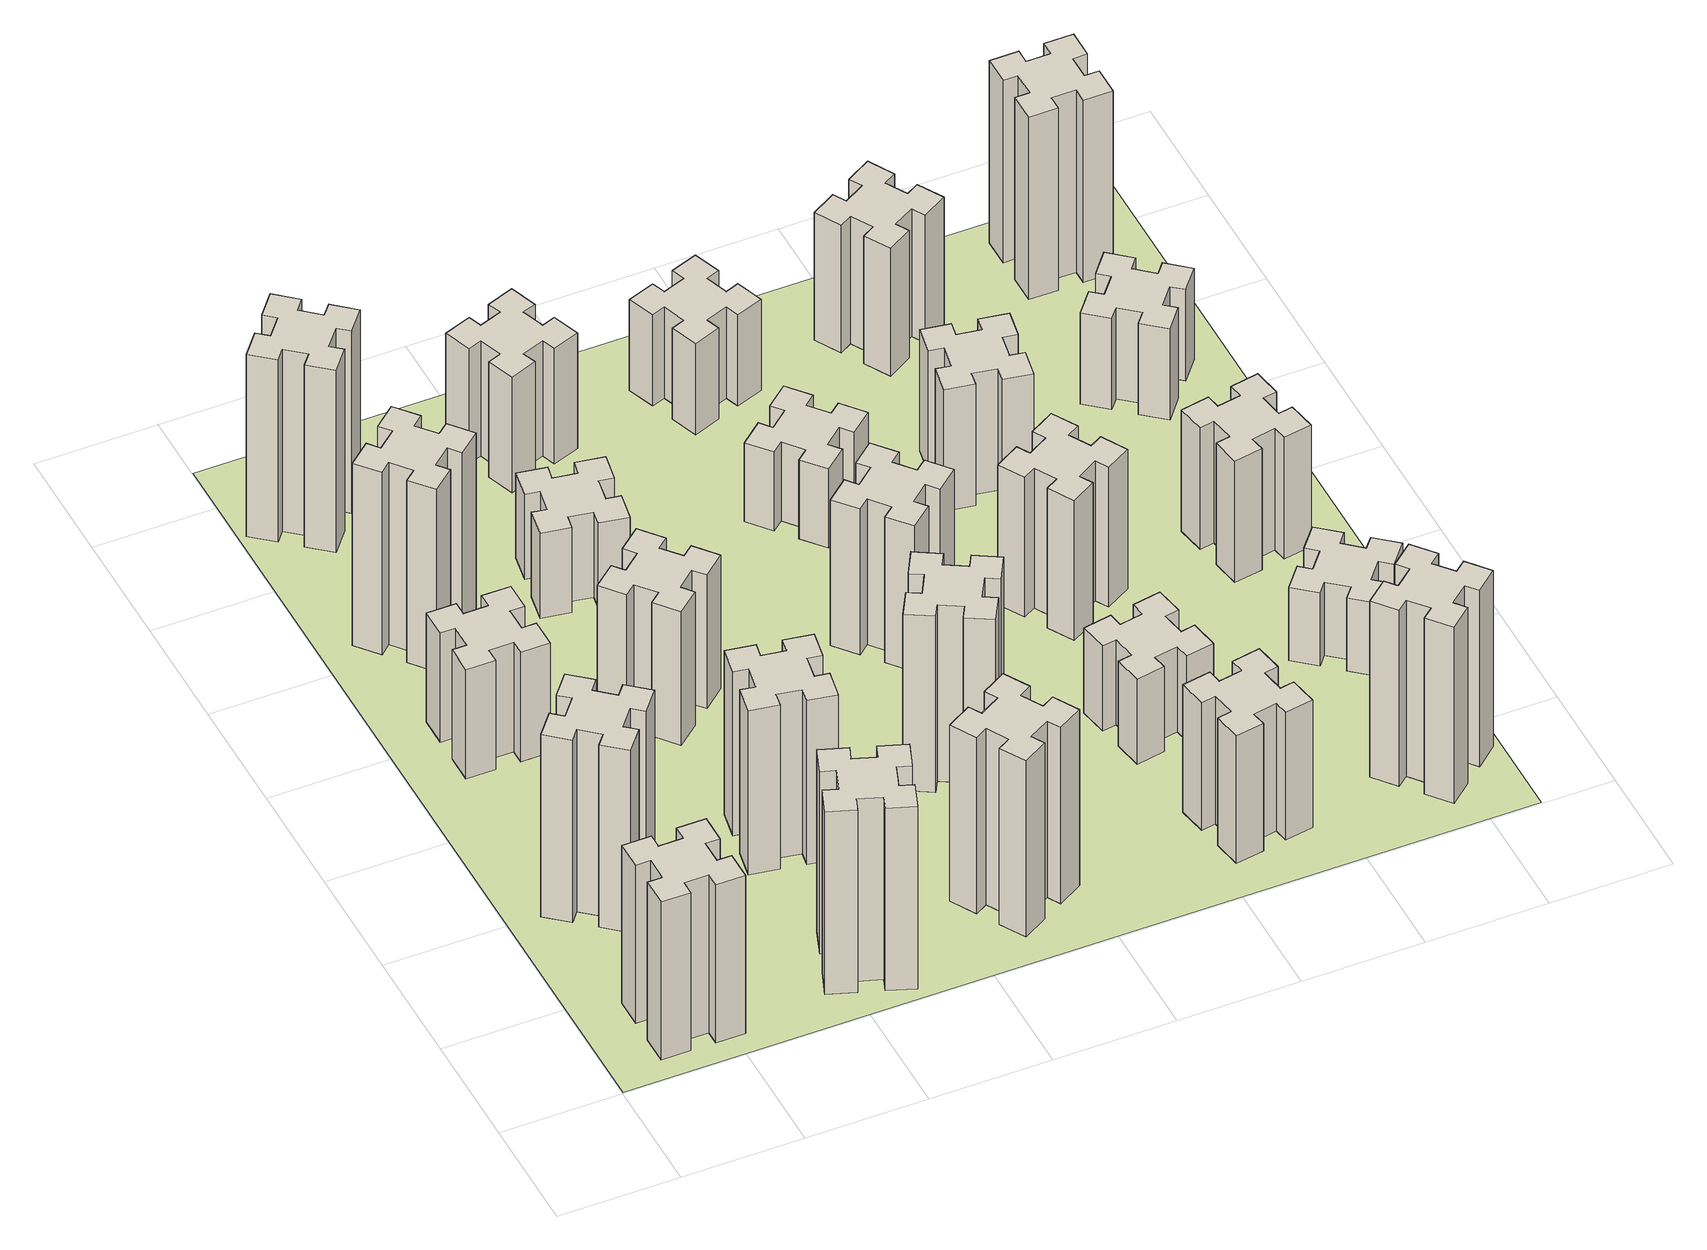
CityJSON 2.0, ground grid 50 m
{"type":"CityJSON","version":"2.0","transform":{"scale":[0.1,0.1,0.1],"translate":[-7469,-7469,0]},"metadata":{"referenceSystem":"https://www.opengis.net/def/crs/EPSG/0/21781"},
"CityObjects":{
"building1":{"type":"Building","attributes":{"class":"1000","function":"1000","usage":"1000","yearOfConstruction":2016,"roofType":"1000","measuredHeight":78,"storeysAboveGround":30,"storeysBelowGround":0},"geometry":[{"type":"Solid","lod":"1","boundaries":[[[[0,1,2,3,4,5,6,7,8,9,10,11,12,13,14,15,16,17,18,19]],[[17,16,20,21]],[[16,15,22,20]],[[15,14,23,22]],[[14,13,24,23]],[[13,12,25,24]],[[12,11,26,25]],[[11,10,27,26]],[[10,9,28,27]],[[9,8,29,28]],[[8,7,30,29]],[[7,6,31,30]],[[6,5,32,31]],[[5,4,33,32]],[[4,3,34,33]],[[3,2,35,34]],[[2,1,36,35]],[[1,0,37,36]],[[0,19,38,37]],[[19,18,39,38]],[[18,17,21,39]],[[24,25,26,27,28,29,30,31,32,33,34,35,36,37,38,39,21,20,22,23]]]]}]},
"building2":{"type":"Building","attributes":{"class":"1000","function":"1000","usage":"1000","yearOfConstruction":2016,"roofType":"1000","measuredHeight":90,"storeysAboveGround":30,"storeysBelowGround":0},"geometry":[{"type":"Solid","lod":"1","boundaries":[[[[40,41,42,43,44,45,46,47,48,49,50,51,52,53,54,55,56,57,58,59]],[[57,56,60,61]],[[56,55,62,60]],[[55,54,63,62]],[[54,53,64,63]],[[53,52,65,64]],[[52,51,66,65]],[[51,50,67,66]],[[50,49,68,67]],[[49,48,69,68]],[[48,47,70,69]],[[47,46,71,70]],[[46,45,72,71]],[[45,44,73,72]],[[44,43,74,73]],[[43,42,75,74]],[[42,41,76,75]],[[41,40,77,76]],[[40,59,78,77]],[[59,58,79,78]],[[58,57,61,79]],[[64,65,66,67,68,69,70,71,72,73,74,75,76,77,78,79,61,60,62,63]]]]}]},
"building3":{"type":"Building","attributes":{"class":"1000","function":"1000","usage":"1000","yearOfConstruction":2016,"roofType":"1000","measuredHeight":54,"storeysAboveGround":30,"storeysBelowGround":0},"geometry":[{"type":"Solid","lod":"1","boundaries":[[[[80,81,82,83,84,85,86,87,88,89,90,91,92,93,94,95,96,97,98,99]],[[97,96,100,101]],[[96,95,102,100]],[[95,94,103,102]],[[94,93,104,103]],[[93,92,105,104]],[[92,91,106,105]],[[91,90,107,106]],[[90,89,108,107]],[[89,88,109,108]],[[88,87,110,109]],[[87,86,111,110]],[[86,85,112,111]],[[85,84,113,112]],[[84,83,114,113]],[[83,82,115,114]],[[82,81,116,115]],[[81,80,117,116]],[[80,99,118,117]],[[99,98,119,118]],[[98,97,101,119]],[[104,105,106,107,108,109,110,111,112,113,114,115,116,117,118,119,101,100,102,103]]]]}]},
"building4":{"type":"Building","attributes":{"class":"1000","function":"1000","usage":"1000","yearOfConstruction":2016,"roofType":"1000","measuredHeight":90,"storeysAboveGround":30,"storeysBelowGround":0},"geometry":[{"type":"Solid","lod":"1","boundaries":[[[[120,121,122,123,124,125,126,127,128,129,130,131,132,133,134,135,136,137,138,139]],[[137,136,140,141]],[[136,135,142,140]],[[135,134,143,142]],[[134,133,144,143]],[[133,132,145,144]],[[132,131,146,145]],[[131,130,147,146]],[[130,129,148,147]],[[129,128,149,148]],[[128,127,150,149]],[[127,126,151,150]],[[126,125,152,151]],[[125,124,153,152]],[[124,123,154,153]],[[123,122,155,154]],[[122,121,156,155]],[[121,120,157,156]],[[120,139,158,157]],[[139,138,159,158]],[[138,137,141,159]],[[144,145,146,147,148,149,150,151,152,153,154,155,156,157,158,159,141,140,142,143]]]]}]},
"building5":{"type":"Building","attributes":{"class":"1000","function":"1000","usage":"1000","yearOfConstruction":2016,"roofType":"1000","measuredHeight":90,"storeysAboveGround":30,"storeysBelowGround":0},"geometry":[{"type":"Solid","lod":"1","boundaries":[[[[160,161,162,163,164,165,166,167,168,169,170,171,172,173,174,175,176,177,178,179]],[[177,176,180,181]],[[176,175,182,180]],[[175,174,183,182]],[[174,173,184,183]],[[173,172,185,184]],[[172,171,186,185]],[[171,170,187,186]],[[170,169,188,187]],[[169,168,189,188]],[[168,167,190,189]],[[167,166,191,190]],[[166,165,192,191]],[[165,164,193,192]],[[164,163,194,193]],[[163,162,195,194]],[[162,161,196,195]],[[161,160,197,196]],[[160,179,198,197]],[[179,178,199,198]],[[178,177,181,199]],[[184,185,186,187,188,189,190,191,192,193,194,195,196,197,198,199,181,180,182,183]]]]}]},
"building6":{"type":"Building","attributes":{"class":"1000","function":"1000","usage":"1000","yearOfConstruction":2016,"roofType":"1000","measuredHeight":90,"storeysAboveGround":30,"storeysBelowGround":0},"geometry":[{"type":"Solid","lod":"1","boundaries":[[[[200,201,202,203,204,205,206,207,208,209,210,211,212,213,214,215,216,217,218,219]],[[217,216,220,221]],[[216,215,222,220]],[[215,214,223,222]],[[214,213,224,223]],[[213,212,225,224]],[[212,211,226,225]],[[211,210,227,226]],[[210,209,228,227]],[[209,208,229,228]],[[208,207,230,229]],[[207,206,231,230]],[[206,205,232,231]],[[205,204,233,232]],[[204,203,234,233]],[[203,202,235,234]],[[202,201,236,235]],[[201,200,237,236]],[[200,219,238,237]],[[219,218,239,238]],[[218,217,221,239]],[[224,225,226,227,228,229,230,231,232,233,234,235,236,237,238,239,221,220,222,223]]]]}]},
"building7":{"type":"Building","attributes":{"class":"1000","function":"1000","usage":"1000","yearOfConstruction":2016,"roofType":"1000","measuredHeight":81,"storeysAboveGround":30,"storeysBelowGround":0},"geometry":[{"type":"Solid","lod":"1","boundaries":[[[[240,241,242,243,244,245,246,247,248,249,250,251,252,253,254,255,256,257,258,259]],[[257,256,260,261]],[[256,255,262,260]],[[255,254,263,262]],[[254,253,264,263]],[[253,252,265,264]],[[252,251,266,265]],[[251,250,267,266]],[[250,249,268,267]],[[249,248,269,268]],[[248,247,270,269]],[[247,246,271,270]],[[246,245,272,271]],[[245,244,273,272]],[[244,243,274,273]],[[243,242,275,274]],[[242,241,276,275]],[[241,240,277,276]],[[240,259,278,277]],[[259,258,279,278]],[[258,257,261,279]],[[264,265,266,267,268,269,270,271,272,273,274,275,276,277,278,279,261,260,262,263]]]]}]},
"building8":{"type":"Building","attributes":{"class":"1000","function":"1000","usage":"1000","yearOfConstruction":2016,"roofType":"1000","measuredHeight":66,"storeysAboveGround":30,"storeysBelowGround":0},"geometry":[{"type":"Solid","lod":"1","boundaries":[[[[280,281,282,283,284,285,286,287,288,289,290,291,292,293,294,295,296,297,298,299]],[[297,296,300,301]],[[296,295,302,300]],[[295,294,303,302]],[[294,293,304,303]],[[293,292,305,304]],[[292,291,306,305]],[[291,290,307,306]],[[290,289,308,307]],[[289,288,309,308]],[[288,287,310,309]],[[287,286,311,310]],[[286,285,312,311]],[[285,284,313,312]],[[284,283,314,313]],[[283,282,315,314]],[[282,281,316,315]],[[281,280,317,316]],[[280,299,318,317]],[[299,298,319,318]],[[298,297,301,319]],[[304,305,306,307,308,309,310,311,312,313,314,315,316,317,318,319,301,300,302,303]]]]}]},
"building9":{"type":"Building","attributes":{"class":"1000","function":"1000","usage":"1000","yearOfConstruction":2016,"roofType":"1000","measuredHeight":42,"storeysAboveGround":30,"storeysBelowGround":0},"geometry":[{"type":"Solid","lod":"1","boundaries":[[[[320,321,322,323,324,325,326,327,328,329,330,331,332,333,334,335,336,337,338,339]],[[337,336,340,341]],[[336,335,342,340]],[[335,334,343,342]],[[334,333,344,343]],[[333,332,345,344]],[[332,331,346,345]],[[331,330,347,346]],[[330,329,348,347]],[[329,328,349,348]],[[328,327,350,349]],[[327,326,351,350]],[[326,325,352,351]],[[325,324,353,352]],[[324,323,354,353]],[[323,322,355,354]],[[322,321,356,355]],[[321,320,357,356]],[[320,339,358,357]],[[339,338,359,358]],[[338,337,341,359]],[[344,345,346,347,348,349,350,351,352,353,354,355,356,357,358,359,341,340,342,343]]]]}]},
"building10":{"type":"Building","attributes":{"class":"1000","function":"1000","usage":"1000","yearOfConstruction":2016,"roofType":"1000","measuredHeight":87,"storeysAboveGround":30,"storeysBelowGround":0},"geometry":[{"type":"Solid","lod":"1","boundaries":[[[[360,361,362,363,364,365,366,367,368,369,370,371,372,373,374,375,376,377,378,379]],[[377,376,380,381]],[[376,375,382,380]],[[375,374,383,382]],[[374,373,384,383]],[[373,372,385,384]],[[372,371,386,385]],[[371,370,387,386]],[[370,369,388,387]],[[369,368,389,388]],[[368,367,390,389]],[[367,366,391,390]],[[366,365,392,391]],[[365,364,393,392]],[[364,363,394,393]],[[363,362,395,394]],[[362,361,396,395]],[[361,360,397,396]],[[360,379,398,397]],[[379,378,399,398]],[[378,377,381,399]],[[384,385,386,387,388,389,390,391,392,393,394,395,396,397,398,399,381,380,382,383]]]]}]},
"building11":{"type":"Building","attributes":{"class":"1000","function":"1000","usage":"1000","yearOfConstruction":2016,"roofType":"1000","measuredHeight":57,"storeysAboveGround":30,"storeysBelowGround":0},"geometry":[{"type":"Solid","lod":"1","boundaries":[[[[400,401,402,403,404,405,406,407,408,409,410,411,412,413,414,415,416,417,418,419]],[[417,416,420,421]],[[416,415,422,420]],[[415,414,423,422]],[[414,413,424,423]],[[413,412,425,424]],[[412,411,426,425]],[[411,410,427,426]],[[410,409,428,427]],[[409,408,429,428]],[[408,407,430,429]],[[407,406,431,430]],[[406,405,432,431]],[[405,404,433,432]],[[404,403,434,433]],[[403,402,435,434]],[[402,401,436,435]],[[401,400,437,436]],[[400,419,438,437]],[[419,418,439,438]],[[418,417,421,439]],[[424,425,426,427,428,429,430,431,432,433,434,435,436,437,438,439,421,420,422,423]]]]}]},
"building12":{"type":"Building","attributes":{"class":"1000","function":"1000","usage":"1000","yearOfConstruction":2016,"roofType":"1000","measuredHeight":87,"storeysAboveGround":30,"storeysBelowGround":0},"geometry":[{"type":"Solid","lod":"1","boundaries":[[[[440,441,442,443,444,445,446,447,448,449,450,451,452,453,454,455,456,457,458,459]],[[457,456,460,461]],[[456,455,462,460]],[[455,454,463,462]],[[454,453,464,463]],[[453,452,465,464]],[[452,451,466,465]],[[451,450,467,466]],[[450,449,468,467]],[[449,448,469,468]],[[448,447,470,469]],[[447,446,471,470]],[[446,445,472,471]],[[445,444,473,472]],[[444,443,474,473]],[[443,442,475,474]],[[442,441,476,475]],[[441,440,477,476]],[[440,459,478,477]],[[459,458,479,478]],[[458,457,461,479]],[[464,465,466,467,468,469,470,471,472,473,474,475,476,477,478,479,461,460,462,463]]]]}]},
"building13":{"type":"Building","attributes":{"class":"1000","function":"1000","usage":"1000","yearOfConstruction":2016,"roofType":"1000","measuredHeight":72,"storeysAboveGround":30,"storeysBelowGround":0},"geometry":[{"type":"Solid","lod":"1","boundaries":[[[[480,481,482,483,484,485,486,487,488,489,490,491,492,493,494,495,496,497,498,499]],[[497,496,500,501]],[[496,495,502,500]],[[495,494,503,502]],[[494,493,504,503]],[[493,492,505,504]],[[492,491,506,505]],[[491,490,507,506]],[[490,489,508,507]],[[489,488,509,508]],[[488,487,510,509]],[[487,486,511,510]],[[486,485,512,511]],[[485,484,513,512]],[[484,483,514,513]],[[483,482,515,514]],[[482,481,516,515]],[[481,480,517,516]],[[480,499,518,517]],[[499,498,519,518]],[[498,497,501,519]],[[504,505,506,507,508,509,510,511,512,513,514,515,516,517,518,519,501,500,502,503]]]]}]},
"building14":{"type":"Building","attributes":{"class":"1000","function":"1000","usage":"1000","yearOfConstruction":2016,"roofType":"1000","measuredHeight":39,"storeysAboveGround":30,"storeysBelowGround":0},"geometry":[{"type":"Solid","lod":"1","boundaries":[[[[520,521,522,523,524,525,526,527,528,529,530,531,532,533,534,535,536,537,538,539]],[[537,536,540,541]],[[536,535,542,540]],[[535,534,543,542]],[[534,533,544,543]],[[533,532,545,544]],[[532,531,546,545]],[[531,530,547,546]],[[530,529,548,547]],[[529,528,549,548]],[[528,527,550,549]],[[527,526,551,550]],[[526,525,552,551]],[[525,524,553,552]],[[524,523,554,553]],[[523,522,555,554]],[[522,521,556,555]],[[521,520,557,556]],[[520,539,558,557]],[[539,538,559,558]],[[538,537,541,559]],[[544,545,546,547,548,549,550,551,552,553,554,555,556,557,558,559,541,540,542,543]]]]}]},
"building15":{"type":"Building","attributes":{"class":"1000","function":"1000","usage":"1000","yearOfConstruction":2016,"roofType":"1000","measuredHeight":63,"storeysAboveGround":30,"storeysBelowGround":0},"geometry":[{"type":"Solid","lod":"1","boundaries":[[[[560,561,562,563,564,565,566,567,568,569,570,571,572,573,574,575,576,577,578,579]],[[577,576,580,581]],[[576,575,582,580]],[[575,574,583,582]],[[574,573,584,583]],[[573,572,585,584]],[[572,571,586,585]],[[571,570,587,586]],[[570,569,588,587]],[[569,568,589,588]],[[568,567,590,589]],[[567,566,591,590]],[[566,565,592,591]],[[565,564,593,592]],[[564,563,594,593]],[[563,562,595,594]],[[562,561,596,595]],[[561,560,597,596]],[[560,579,598,597]],[[579,578,599,598]],[[578,577,581,599]],[[584,585,586,587,588,589,590,591,592,593,594,595,596,597,598,599,581,580,582,583]]]]}]},
"building16":{"type":"Building","attributes":{"class":"1000","function":"1000","usage":"1000","yearOfConstruction":2016,"roofType":"1000","measuredHeight":45,"storeysAboveGround":30,"storeysBelowGround":0},"geometry":[{"type":"Solid","lod":"1","boundaries":[[[[600,601,602,603,604,605,606,607,608,609,610,611,612,613,614,615,616,617,618,619]],[[617,616,620,621]],[[616,615,622,620]],[[615,614,623,622]],[[614,613,624,623]],[[613,612,625,624]],[[612,611,626,625]],[[611,610,627,626]],[[610,609,628,627]],[[609,608,629,628]],[[608,607,630,629]],[[607,606,631,630]],[[606,605,632,631]],[[605,604,633,632]],[[604,603,634,633]],[[603,602,635,634]],[[602,601,636,635]],[[601,600,637,636]],[[600,619,638,637]],[[619,618,639,638]],[[618,617,621,639]],[[624,625,626,627,628,629,630,631,632,633,634,635,636,637,638,639,621,620,622,623]]]]}]},
"building17":{"type":"Building","attributes":{"class":"1000","function":"1000","usage":"1000","yearOfConstruction":2016,"roofType":"1000","measuredHeight":42,"storeysAboveGround":30,"storeysBelowGround":0},"geometry":[{"type":"Solid","lod":"1","boundaries":[[[[640,641,642,643,644,645,646,647,648,649,650,651,652,653,654,655,656,657,658,659]],[[657,656,660,661]],[[656,655,662,660]],[[655,654,663,662]],[[654,653,664,663]],[[653,652,665,664]],[[652,651,666,665]],[[651,650,667,666]],[[650,649,668,667]],[[649,648,669,668]],[[648,647,670,669]],[[647,646,671,670]],[[646,645,672,671]],[[645,644,673,672]],[[644,643,674,673]],[[643,642,675,674]],[[642,641,676,675]],[[641,640,677,676]],[[640,659,678,677]],[[659,658,679,678]],[[658,657,661,679]],[[664,665,666,667,668,669,670,671,672,673,674,675,676,677,678,679,661,660,662,663]]]]}]},
"building18":{"type":"Building","attributes":{"class":"1000","function":"1000","usage":"1000","yearOfConstruction":2016,"roofType":"1000","measuredHeight":69,"storeysAboveGround":30,"storeysBelowGround":0},"geometry":[{"type":"Solid","lod":"1","boundaries":[[[[680,681,682,683,684,685,686,687,688,689,690,691,692,693,694,695,696,697,698,699]],[[697,696,700,701]],[[696,695,702,700]],[[695,694,703,702]],[[694,693,704,703]],[[693,692,705,704]],[[692,691,706,705]],[[691,690,707,706]],[[690,689,708,707]],[[689,688,709,708]],[[688,687,710,709]],[[687,686,711,710]],[[686,685,712,711]],[[685,684,713,712]],[[684,683,714,713]],[[683,682,715,714]],[[682,681,716,715]],[[681,680,717,716]],[[680,699,718,717]],[[699,698,719,718]],[[698,697,701,719]],[[704,705,706,707,708,709,710,711,712,713,714,715,716,717,718,719,701,700,702,703]]]]}]},
"building19":{"type":"Building","attributes":{"class":"1000","function":"1000","usage":"1000","yearOfConstruction":2016,"roofType":"1000","measuredHeight":60,"storeysAboveGround":30,"storeysBelowGround":0},"geometry":[{"type":"Solid","lod":"1","boundaries":[[[[720,721,722,723,724,725,726,727,728,729,730,731,732,733,734,735,736,737,738,739]],[[737,736,740,741]],[[736,735,742,740]],[[735,734,743,742]],[[734,733,744,743]],[[733,732,745,744]],[[732,731,746,745]],[[731,730,747,746]],[[730,729,748,747]],[[729,728,749,748]],[[728,727,750,749]],[[727,726,751,750]],[[726,725,752,751]],[[725,724,753,752]],[[724,723,754,753]],[[723,722,755,754]],[[722,721,756,755]],[[721,720,757,756]],[[720,739,758,757]],[[739,738,759,758]],[[738,737,741,759]],[[744,745,746,747,748,749,750,751,752,753,754,755,756,757,758,759,741,740,742,743]]]]}]},
"building20":{"type":"Building","attributes":{"class":"1000","function":"1000","usage":"1000","yearOfConstruction":2016,"roofType":"1000","measuredHeight":87,"storeysAboveGround":30,"storeysBelowGround":0},"geometry":[{"type":"Solid","lod":"1","boundaries":[[[[760,761,762,763,764,765,766,767,768,769,770,771,772,773,774,775,776,777,778,779]],[[777,776,780,781]],[[776,775,782,780]],[[775,774,783,782]],[[774,773,784,783]],[[773,772,785,784]],[[772,771,786,785]],[[771,770,787,786]],[[770,769,788,787]],[[769,768,789,788]],[[768,767,790,789]],[[767,766,791,790]],[[766,765,792,791]],[[765,764,793,792]],[[764,763,794,793]],[[763,762,795,794]],[[762,761,796,795]],[[761,760,797,796]],[[760,779,798,797]],[[779,778,799,798]],[[778,777,781,799]],[[784,785,786,787,788,789,790,791,792,793,794,795,796,797,798,799,781,780,782,783]]]]}]},
"building21":{"type":"Building","attributes":{"class":"1000","function":"1000","usage":"1000","yearOfConstruction":2016,"roofType":"1000","measuredHeight":63,"storeysAboveGround":30,"storeysBelowGround":0},"geometry":[{"type":"Solid","lod":"1","boundaries":[[[[800,801,802,803,804,805,806,807,808,809,810,811,812,813,814,815,816,817,818,819]],[[817,816,820,821]],[[816,815,822,820]],[[815,814,823,822]],[[814,813,824,823]],[[813,812,825,824]],[[812,811,826,825]],[[811,810,827,826]],[[810,809,828,827]],[[809,808,829,828]],[[808,807,830,829]],[[807,806,831,830]],[[806,805,832,831]],[[805,804,833,832]],[[804,803,834,833]],[[803,802,835,834]],[[802,801,836,835]],[[801,800,837,836]],[[800,819,838,837]],[[819,818,839,838]],[[818,817,821,839]],[[824,825,826,827,828,829,830,831,832,833,834,835,836,837,838,839,821,820,822,823]]]]}]},
"building22":{"type":"Building","attributes":{"class":"1000","function":"1000","usage":"1000","yearOfConstruction":2016,"roofType":"1000","measuredHeight":36,"storeysAboveGround":30,"storeysBelowGround":0},"geometry":[{"type":"Solid","lod":"1","boundaries":[[[[840,841,842,843,844,845,846,847,848,849,850,851,852,853,854,855,856,857,858,859]],[[857,856,860,861]],[[856,855,862,860]],[[855,854,863,862]],[[854,853,864,863]],[[853,852,865,864]],[[852,851,866,865]],[[851,850,867,866]],[[850,849,868,867]],[[849,848,869,868]],[[848,847,870,869]],[[847,846,871,870]],[[846,845,872,871]],[[845,844,873,872]],[[844,843,874,873]],[[843,842,875,874]],[[842,841,876,875]],[[841,840,877,876]],[[840,859,878,877]],[[859,858,879,878]],[[858,857,861,879]],[[864,865,866,867,868,869,870,871,872,873,874,875,876,877,878,879,861,860,862,863]]]]}]},
"building23":{"type":"Building","attributes":{"class":"1000","function":"1000","usage":"1000","yearOfConstruction":2016,"roofType":"1000","measuredHeight":60,"storeysAboveGround":30,"storeysBelowGround":0},"geometry":[{"type":"Solid","lod":"1","boundaries":[[[[880,881,882,883,884,885,886,887,888,889,890,891,892,893,894,895,896,897,898,899]],[[897,896,900,901]],[[896,895,902,900]],[[895,894,903,902]],[[894,893,904,903]],[[893,892,905,904]],[[892,891,906,905]],[[891,890,907,906]],[[890,889,908,907]],[[889,888,909,908]],[[888,887,910,909]],[[887,886,911,910]],[[886,885,912,911]],[[885,884,913,912]],[[884,883,914,913]],[[883,882,915,914]],[[882,881,916,915]],[[881,880,917,916]],[[880,899,918,917]],[[899,898,919,918]],[[898,897,901,919]],[[904,905,906,907,908,909,910,911,912,913,914,915,916,917,918,919,901,900,902,903]]]]}]},
"building24":{"type":"Building","attributes":{"class":"1000","function":"1000","usage":"1000","yearOfConstruction":2016,"roofType":"1000","measuredHeight":45,"storeysAboveGround":30,"storeysBelowGround":0},"geometry":[{"type":"Solid","lod":"1","boundaries":[[[[920,921,922,923,924,925,926,927,928,929,930,931,932,933,934,935,936,937,938,939]],[[937,936,940,941]],[[936,935,942,940]],[[935,934,943,942]],[[934,933,944,943]],[[933,932,945,944]],[[932,931,946,945]],[[931,930,947,946]],[[930,929,948,947]],[[929,928,949,948]],[[928,927,950,949]],[[927,926,951,950]],[[926,925,952,951]],[[925,924,953,952]],[[924,923,954,953]],[[923,922,955,954]],[[922,921,956,955]],[[921,920,957,956]],[[920,939,958,957]],[[939,938,959,958]],[[938,937,941,959]],[[944,945,946,947,948,949,950,951,952,953,954,955,956,957,958,959,941,940,942,943]]]]}]},
"building25":{"type":"Building","attributes":{"class":"1000","function":"1000","usage":"1000","yearOfConstruction":2016,"roofType":"1000","measuredHeight":90,"storeysAboveGround":30,"storeysBelowGround":0},"geometry":[{"type":"Solid","lod":"1","boundaries":[[[[960,961,962,963,964,965,966,967,968,969,970,971,972,973,974,975,976,977,978,979]],[[977,976,980,981]],[[976,975,982,980]],[[975,974,983,982]],[[974,973,984,983]],[[973,972,985,984]],[[972,971,986,985]],[[971,970,987,986]],[[970,969,988,987]],[[969,968,989,988]],[[968,967,990,989]],[[967,966,991,990]],[[966,965,992,991]],[[965,964,993,992]],[[964,963,994,993]],[[963,962,995,994]],[[962,961,996,995]],[[961,960,997,996]],[[960,979,998,997]],[[979,978,999,998]],[[978,977,981,999]],[[984,985,986,987,988,989,990,991,992,993,994,995,996,997,998,999,981,980,982,983]]]]}]},
"landuse1":{"type":"LandUse","attributes":{"name":"plot1","function":"1010"},"geometry":[{"type":"MultiSurface","lod":"1","boundaries":[[[1000,1001,1002,1003]]]}]}
},
"vertices":[
[265,325,0],[265,225,0],[205,225,0],[205,105,0],[325,105,0],[325,165,0],[425,165,0],[425,105,0],[545,105,0],[545,225,0],[485,225,0],[485,325,0],[545,325,0],[545,445,0],[425,445,0],[425,385,0],[325,385,0],[325,445,0],[205,445,0],[205,325,0],[325,385,780],[325,445,780],[425,385,780],[425,445,780],[545,445,780],[545,325,780],[485,325,780],[485,225,780],[545,225,780],[545,105,780],[425,105,780],[425,165,780],[325,165,780],[325,105,780],[205,105,780],[205,225,780],[265,225,780],[265,325,780],[205,325,780],[205,445,780],
[484,1067,0],[408,1132,0],[446,1178,0],[354,1255,0],[277,1163,0],[323,1124,0],[259,1048,0],[213,1086,0],[136,994,0],[228,917,0],[266,963,0],[343,899,0],[304,853,0],[396,776,0],[473,868,0],[427,906,0],[492,983,0],[538,944,0],[615,1036,0],[523,1113,0],[492,983,900],[538,944,900],[427,906,900],[473,868,900],[396,776,900],[304,853,900],[343,899,900],[266,963,900],[228,917,900],[136,994,900],[213,1086,900],[259,1048,900],[323,1124,900],[277,1163,900],[354,1255,900],[446,1178,900],[408,1132,900],[484,1067,900],[523,1113,900],[615,1036,900],
[425,2065,0],[325,2065,0],[325,2125,0],[205,2125,0],[205,2005,0],[265,2005,0],[265,1905,0],[205,1905,0],[205,1785,0],[325,1785,0],[325,1845,0],[425,1845,0],[425,1785,0],[545,1785,0],[545,1905,0],[485,1905,0],[485,2005,0],[545,2005,0],[545,2125,0],[425,2125,0],[485,2005,540],[545,2005,540],[485,1905,540],[545,1905,540],[545,1785,540],[425,1785,540],[425,1845,540],[325,1845,540],[325,1785,540],[205,1785,540],[205,1905,540],[265,1905,540],[265,2005,540],[205,2005,540],[205,2125,540],[325,2125,540],[325,2065,540],[425,2065,540],[425,2125,540],[545,2125,540],
[492,2628,0],[427,2704,0],[473,2743,0],[396,2835,0],[304,2758,0],[343,2712,0],[266,2647,0],[228,2693,0],[136,2616,0],[213,2524,0],[259,2563,0],[323,2486,0],[277,2448,0],[354,2356,0],[446,2433,0],[408,2479,0],[484,2543,0],[523,2497,0],[615,2574,0],[538,2666,0],[484,2543,900],[523,2497,900],[408,2479,900],[446,2433,900],[354,2356,900],[277,2448,900],[323,2486,900],[259,2563,900],[213,2524,900],[136,2616,900],[228,2693,900],[266,2647,900],[343,2712,900],[304,2758,900],[396,2835,900],[473,2743,900],[427,2704,900],[492,2628,900],[538,2666,900],[615,2574,900],
[1029,360,0],[995,266,0],[939,287,0],[897,174,0],[1010,133,0],[1031,189,0],[1125,155,0],[1104,99,0],[1217,57,0],[1258,170,0],[1202,191,0],[1236,285,0],[1292,264,0],[1333,377,0],[1220,418,0],[1200,362,0],[1106,396,0],[1127,452,0],[1014,493,0],[973,380,0],[1106,396,900],[1127,452,900],[1200,362,900],[1220,418,900],[1333,377,900],[1292,264,900],[1236,285,900],[1202,191,900],[1258,170,900],[1217,57,900],[1104,99,900],[1125,155,900],[1031,189,900],[1010,133,900],[897,174,900],[939,287,900],[995,266,900],[1029,360,900],[973,380,900],[1014,493,900],
[384,3387,0],[308,3452,0],[346,3498,0],[254,3575,0],[177,3483,0],[223,3444,0],[159,3368,0],[113,3406,0],[36,3314,0],[128,3237,0],[166,3283,0],[243,3219,0],[204,3173,0],[296,3096,0],[373,3188,0],[327,3226,0],[392,3303,0],[438,3264,0],[515,3356,0],[423,3433,0],[392,3303,900],[438,3264,900],[327,3226,900],[373,3188,900],[296,3096,900],[204,3173,900],[243,3219,900],[166,3283,900],[128,3237,900],[36,3314,900],[113,3406,900],[159,3368,900],[223,3444,900],[177,3483,900],[254,3575,900],[346,3498,900],[308,3452,900],[384,3387,900],[423,3433,900],[515,3356,900],
[1047,916,0],[1145,898,0],[1135,839,0],[1253,818,0],[1274,937,0],[1215,947,0],[1232,1045,0],[1291,1035,0],[1312,1153,0],[1194,1174,0],[1184,1115,0],[1085,1132,0],[1096,1191,0],[977,1212,0],[957,1094,0],[1016,1084,0],[998,985,0],[939,996,0],[918,877,0],[1037,857,0],[998,985,810],[939,996,810],[1016,1084,810],[957,1094,810],[977,1212,810],[1096,1191,810],[1085,1132,810],[1184,1115,810],[1194,1174,810],[1312,1153,810],[1291,1035,810],[1232,1045,810],[1215,947,810],[1274,937,810],[1253,818,810],[1135,839,810],[1145,898,810],[1047,916,810],[1037,857,810],[918,877,810],
[983,1972,0],[906,1907,0],[868,1953,0],[776,1876,0],[853,1784,0],[899,1823,0],[963,1746,0],[917,1708,0],[994,1616,0],[1086,1693,0],[1048,1739,0],[1124,1803,0],[1163,1757,0],[1255,1834,0],[1178,1926,0],[1132,1888,0],[1067,1964,0],[1113,2003,0],[1036,2095,0],[944,2018,0],[1067,1964,660],[1113,2003,660],[1132,1888,660],[1178,1926,660],[1255,1834,660],[1163,1757,660],[1124,1803,660],[1048,1739,660],[1086,1693,660],[994,1616,660],[917,1708,660],[963,1746,660],[899,1823,660],[853,1784,660],[776,1876,660],[868,1953,660],[906,1907,660],[983,1972,660],[944,2018,660],[1036,2095,660],
[1115,2527,0],[1132,2625,0],[1191,2615,0],[1212,2733,0],[1094,2754,0],[1084,2695,0],[985,2712,0],[996,2771,0],[877,2792,0],[857,2674,0],[916,2664,0],[898,2565,0],[839,2576,0],[818,2457,0],[937,2437,0],[947,2496,0],[1045,2478,0],[1035,2419,0],[1153,2398,0],[1174,2517,0],[1045,2478,420],[1035,2419,420],[947,2496,420],[937,2437,420],[818,2457,420],[839,2576,420],[898,2565,420],[916,2664,420],[857,2674,420],[877,2792,420],[996,2771,420],[985,2712,420],[1084,2695,420],[1094,2754,420],[1212,2733,420],[1191,2615,420],[1132,2625,420],[1115,2527,420],[1174,2517,420],[1153,2398,420],
[1744,496,0],[1657,446,0],[1627,498,0],[1523,438,0],[1583,334,0],[1635,364,0],[1685,277,0],[1633,247,0],[1693,143,0],[1797,203,0],[1767,255,0],[1854,305,0],[1884,253,0],[1988,313,0],[1928,417,0],[1876,387,0],[1826,474,0],[1878,504,0],[1818,608,0],[1714,548,0],[1826,474,870],[1878,504,870],[1876,387,870],[1928,417,870],[1988,313,870],[1884,253,870],[1854,305,870],[1767,255,870],[1797,203,870],[1693,143,870],[1633,247,870],[1685,277,870],[1635,364,870],[1583,334,870],[1523,438,870],[1627,498,870],[1657,446,870],[1744,496,870],[1714,548,870],[1818,608,870],
[1125,3456,0],[1031,3422,0],[1010,3478,0],[897,3437,0],[939,3324,0],[995,3345,0],[1029,3251,0],[973,3230,0],[1014,3117,0],[1127,3159,0],[1106,3215,0],[1200,3249,0],[1220,3193,0],[1333,3234,0],[1292,3347,0],[1236,3326,0],[1202,3420,0],[1258,3440,0],[1217,3553,0],[1104,3512,0],[1202,3420,570],[1258,3440,570],[1236,3326,570],[1292,3347,570],[1333,3234,570],[1220,3193,570],[1200,3249,570],[1106,3215,570],[1127,3159,570],[1014,3117,570],[973,3230,570],[1029,3251,570],[995,3345,570],[939,3324,570],[897,3437,570],[1010,3478,570],[1031,3422,570],[1125,3456,570],[1104,3512,570],[1217,3553,570],
[1926,1017,0],[1976,1104,0],[2028,1074,0],[2088,1178,0],[1984,1238,0],[1954,1186,0],[1867,1236,0],[1897,1288,0],[1793,1348,0],[1733,1244,0],[1785,1214,0],[1735,1127,0],[1683,1157,0],[1623,1053,0],[1727,993,0],[1757,1045,0],[1844,995,0],[1814,943,0],[1918,883,0],[1978,987,0],[1844,995,870],[1814,943,870],[1757,1045,870],[1727,993,870],[1623,1053,870],[1683,1157,870],[1735,1127,870],[1785,1214,870],[1733,1244,870],[1793,1348,870],[1897,1288,870],[1867,1236,870],[1954,1186,870],[1984,1238,870],[2088,1178,870],[2028,1074,870],[1976,1104,870],[1926,1017,870],[1978,987,870],[1918,883,870],
[2072,1888,0],[2007,1964,0],[2053,2003,0],[1976,2095,0],[1884,2018,0],[1923,1972,0],[1846,1907,0],[1808,1953,0],[1716,1876,0],[1793,1784,0],[1839,1823,0],[1903,1746,0],[1857,1708,0],[1934,1616,0],[2026,1693,0],[1988,1739,0],[2064,1803,0],[2103,1757,0],[2195,1834,0],[2118,1926,0],[2064,1803,720],[2103,1757,720],[1988,1739,720],[2026,1693,720],[1934,1616,720],[1857,1708,720],[1903,1746,720],[1839,1823,720],[1793,1784,720],[1716,1876,720],[1808,1953,720],[1846,1907,720],[1923,1972,720],[1884,2018,720],[1976,2095,720],[2053,2003,720],[2007,1964,720],[2072,1888,720],[2118,1926,720],[2195,1834,720],
[1988,2479,0],[2064,2543,0],[2103,2497,0],[2195,2574,0],[2118,2666,0],[2072,2628,0],[2007,2704,0],[2053,2743,0],[1976,2835,0],[1884,2758,0],[1923,2712,0],[1846,2647,0],[1808,2693,0],[1716,2616,0],[1793,2524,0],[1839,2563,0],[1903,2486,0],[1857,2448,0],[1934,2356,0],[2026,2433,0],[1903,2486,390],[1857,2448,390],[1839,2563,390],[1793,2524,390],[1716,2616,390],[1808,2693,390],[1846,2647,390],[1923,2712,390],[1884,2758,390],[1976,2835,390],[2053,2743,390],[2007,2704,390],[2072,2628,390],[2118,2666,390],[2195,2574,390],[2103,2497,390],[2064,2543,390],[1988,2479,390],[2026,2433,390],[1934,2356,390],
[2665,258,0],[2764,276,0],[2774,217,0],[2892,237,0],[2871,356,0],[2812,345,0],[2795,444,0],[2854,454,0],[2833,572,0],[2715,551,0],[2725,492,0],[2627,475,0],[2617,534,0],[2498,513,0],[2519,395,0],[2578,405,0],[2596,307,0],[2537,297,0],[2557,178,0],[2676,199,0],[2596,307,630],[2537,297,630],[2578,405,630],[2519,395,630],[2498,513,630],[2617,534,630],[2627,475,630],[2725,492,630],[2715,551,630],[2833,572,630],[2854,454,630],[2795,444,630],[2812,345,630],[2871,356,630],[2892,237,630],[2774,217,630],[2764,276,630],[2665,258,630],[2676,199,630],[2557,178,630],
[1865,3456,0],[1771,3422,0],[1750,3478,0],[1637,3437,0],[1679,3324,0],[1735,3345,0],[1769,3251,0],[1713,3230,0],[1754,3117,0],[1867,3159,0],[1846,3215,0],[1940,3249,0],[1960,3193,0],[2073,3234,0],[2032,3347,0],[1976,3326,0],[1942,3420,0],[1998,3440,0],[1957,3553,0],[1844,3512,0],[1942,3420,450],[1998,3440,450],[1976,3326,450],[2032,3347,450],[2073,3234,450],[1960,3193,450],[1940,3249,450],[1846,3215,450],[1867,3159,450],[1754,3117,450],[1713,3230,450],[1769,3251,450],[1735,3345,450],[1679,3324,450],[1637,3437,450],[1750,3478,450],[1771,3422,450],[1865,3456,450],[1844,3512,450],[1957,3553,450],
[2625,1132,0],[2527,1115,0],[2517,1174,0],[2398,1153,0],[2419,1035,0],[2478,1045,0],[2496,947,0],[2437,937,0],[2457,818,0],[2576,839,0],[2565,898,0],[2664,916,0],[2674,857,0],[2792,877,0],[2771,996,0],[2712,985,0],[2695,1084,0],[2754,1094,0],[2733,1212,0],[2615,1191,0],[2695,1084,420],[2754,1094,420],[2712,985,420],[2771,996,420],[2792,877,420],[2674,857,420],[2664,916,420],[2565,898,420],[2576,839,420],[2457,818,420],[2437,937,420],[2496,947,420],[2478,1045,420],[2419,1035,420],[2398,1153,420],[2517,1174,420],[2527,1115,420],[2625,1132,420],[2615,1191,420],[2733,1212,420],
[2475,1744,0],[2525,1657,0],[2473,1627,0],[2533,1523,0],[2637,1583,0],[2607,1635,0],[2694,1685,0],[2724,1633,0],[2828,1693,0],[2768,1797,0],[2716,1767,0],[2666,1854,0],[2718,1884,0],[2658,1988,0],[2554,1928,0],[2584,1876,0],[2497,1826,0],[2467,1878,0],[2363,1818,0],[2423,1714,0],[2497,1826,690],[2467,1878,690],[2584,1876,690],[2554,1928,690],[2658,1988,690],[2718,1884,690],[2666,1854,690],[2716,1767,690],[2768,1797,690],[2828,1693,690],[2724,1633,690],[2694,1685,690],[2607,1635,690],[2637,1583,690],[2533,1523,690],[2473,1627,690],[2525,1657,690],[2475,1744,690],[2423,1714,690],[2363,1818,690],
[2496,2564,0],[2478,2465,0],[2419,2476,0],[2398,2357,0],[2517,2337,0],[2527,2396,0],[2625,2378,0],[2615,2319,0],[2733,2298,0],[2754,2417,0],[2695,2427,0],[2712,2525,0],[2771,2515,0],[2792,2633,0],[2674,2654,0],[2664,2595,0],[2565,2612,0],[2576,2671,0],[2457,2692,0],[2437,2574,0],[2565,2612,600],[2576,2671,600],[2664,2595,600],[2674,2654,600],[2792,2633,600],[2771,2515,600],[2712,2525,600],[2695,2427,600],[2754,2417,600],[2733,2298,600],[2615,2319,600],[2625,2378,600],[2527,2396,600],[2517,2337,600],[2398,2357,600],[2419,2476,600],[2478,2465,600],[2496,2564,600],[2437,2574,600],[2457,2692,600],
[3468,259,0],[3544,323,0],[3583,277,0],[3675,354,0],[3598,446,0],[3552,408,0],[3487,484,0],[3533,523,0],[3456,615,0],[3364,538,0],[3403,492,0],[3326,427,0],[3288,473,0],[3196,396,0],[3273,304,0],[3319,343,0],[3383,266,0],[3337,228,0],[3414,136,0],[3506,213,0],[3383,266,870],[3337,228,870],[3319,343,870],[3273,304,870],[3196,396,870],[3288,473,870],[3326,427,870],[3403,492,870],[3364,538,870],[3456,615,870],[3533,523,870],[3487,484,870],[3552,408,870],[3598,446,870],[3675,354,870],[3583,277,870],[3544,323,870],[3468,259,870],[3506,213,870],[3414,136,870],
[2716,3347,0],[2666,3434,0],[2718,3464,0],[2658,3568,0],[2554,3508,0],[2584,3456,0],[2497,3406,0],[2467,3458,0],[2363,3398,0],[2423,3294,0],[2475,3324,0],[2525,3237,0],[2473,3207,0],[2533,3103,0],[2637,3163,0],[2607,3215,0],[2694,3265,0],[2724,3213,0],[2828,3273,0],[2768,3377,0],[2694,3265,630],[2724,3213,630],[2607,3215,630],[2637,3163,630],[2533,3103,630],[2473,3207,630],[2525,3237,630],[2475,3324,630],[2423,3294,630],[2363,3398,630],[2467,3458,630],[2497,3406,630],[2584,3456,630],[2554,3508,630],[2658,3568,630],[2718,3464,630],[2666,3434,630],[2716,3347,630],[2768,3377,630],[2828,3273,630],
[3487,1006,0],[3552,1083,0],[3598,1044,0],[3675,1136,0],[3583,1213,0],[3544,1167,0],[3468,1232,0],[3506,1278,0],[3414,1355,0],[3337,1263,0],[3383,1224,0],[3319,1148,0],[3273,1186,0],[3196,1094,0],[3288,1017,0],[3326,1063,0],[3403,999,0],[3364,953,0],[3456,876,0],[3533,968,0],[3403,999,360],[3364,953,360],[3326,1063,360],[3288,1017,360],[3196,1094,360],[3273,1186,360],[3319,1148,360],[3383,1224,360],[3337,1263,360],[3414,1355,360],[3506,1278,360],[3468,1232,360],[3544,1167,360],[3583,1213,360],[3675,1136,360],[3598,1044,360],[3552,1083,360],[3487,1006,360],[3533,968,360],[3456,876,360],
[3452,1725,0],[3435,1824,0],[3494,1834,0],[3473,1952,0],[3355,1931,0],[3365,1872,0],[3267,1855,0],[3257,1914,0],[3138,1893,0],[3159,1775,0],[3218,1785,0],[3236,1687,0],[3177,1677,0],[3197,1558,0],[3316,1579,0],[3305,1638,0],[3404,1656,0],[3414,1597,0],[3532,1617,0],[3511,1736,0],[3404,1656,600],[3414,1597,600],[3305,1638,600],[3316,1579,600],[3197,1558,600],[3177,1677,600],[3236,1687,600],[3218,1785,600],[3159,1775,600],[3138,1893,600],[3257,1914,600],[3267,1855,600],[3365,1872,600],[3355,1931,600],[3473,1952,600],[3494,1834,600],[3435,1824,600],[3452,1725,600],[3511,1736,600],[3532,1617,600],
[3444,2747,0],[3368,2812,0],[3406,2858,0],[3314,2935,0],[3237,2843,0],[3283,2804,0],[3219,2728,0],[3173,2766,0],[3096,2674,0],[3188,2597,0],[3226,2643,0],[3303,2579,0],[3264,2533,0],[3356,2456,0],[3433,2548,0],[3387,2586,0],[3452,2663,0],[3498,2624,0],[3575,2716,0],[3483,2793,0],[3452,2663,450],[3498,2624,450],[3387,2586,450],[3433,2548,450],[3356,2456,450],[3264,2533,450],[3303,2579,450],[3226,2643,450],[3188,2597,450],[3096,2674,450],[3173,2766,450],[3219,2728,450],[3283,2804,450],[3237,2843,450],[3314,2935,450],[3406,2858,450],[3368,2812,450],[3444,2747,450],[3483,2793,450],[3575,2716,450],
[3285,3325,0],[3385,3325,0],[3385,3265,0],[3505,3265,0],[3505,3385,0],[3445,3385,0],[3445,3485,0],[3505,3485,0],[3505,3605,0],[3385,3605,0],[3385,3545,0],[3285,3545,0],[3285,3605,0],[3165,3605,0],[3165,3485,0],[3225,3485,0],[3225,3385,0],[3165,3385,0],[3165,3265,0],[3285,3265,0],[3225,3385,900],[3165,3385,900],[3225,3485,900],[3165,3485,900],[3165,3605,900],[3285,3605,900],[3285,3545,900],[3385,3545,900],[3385,3605,900],[3505,3605,900],[3505,3485,900],[3445,3485,900],[3445,3385,900],[3505,3385,900],[3505,3265,900],[3385,3265,900],[3385,3325,900],[3285,3325,900],[3285,3265,900],[3165,3265,900],
[5,3705,0],[3705,3705,0],[3705,5,0],[5,5,0]
]}
